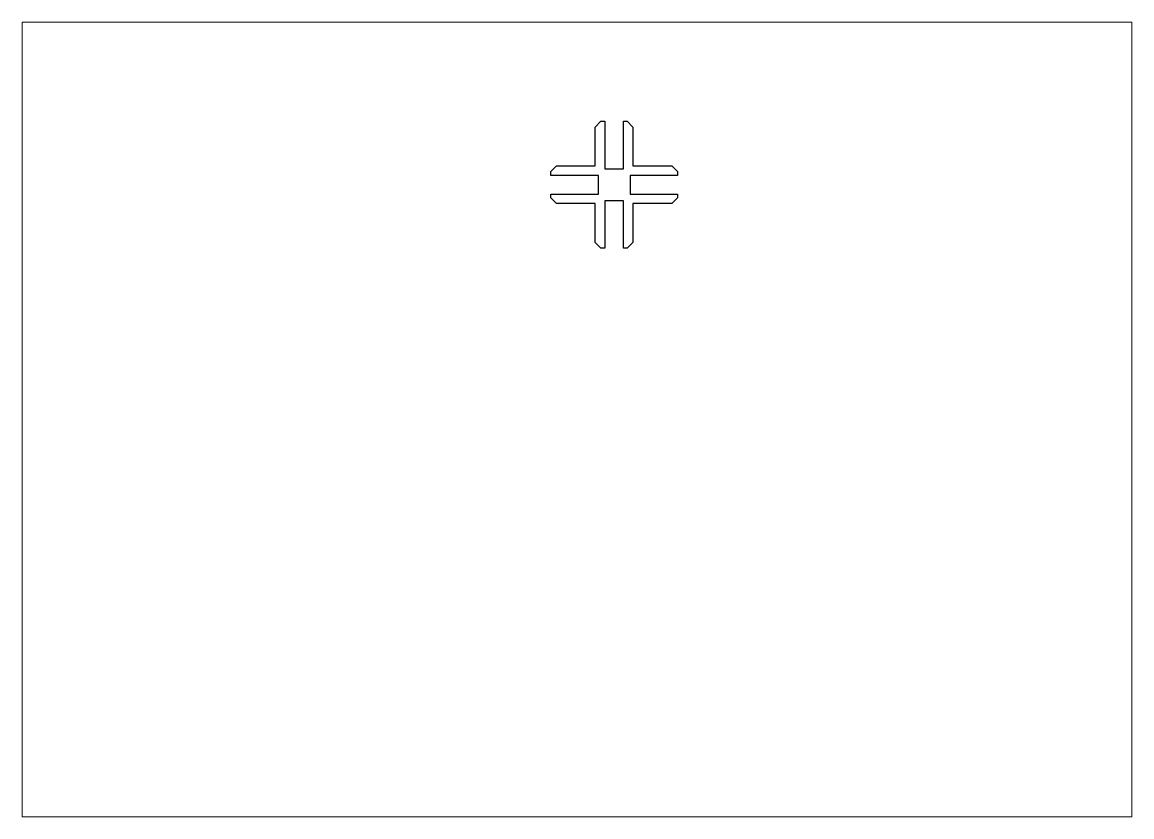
# Paper-space layout 'Layout1' of a CAD drawing. Extents: x 0 to 12.4, y 0 to 8.9.
# The model-space entities are those that its viewports show. They can reach past a viewport. Long polylines and large blocks are cut down to what shows.
import ezdxf

# ---------------------------------------------------------------- set-up
doc = ezdxf.new("R2010")
doc.units = 0
doc.header["$LTSCALE"] = 1.5
doc.layers.get('0').update_dxf_attribs({"linetype": 'CONTINUOUS'})
doc.layers.add('ANA', color=220, linetype='CONTINUOUS')

msp = doc.modelspace()

# ---------------------------------------------------------------- linework, layer by layer
at = {"layer": 'ANA'}
msp.add_lwpolyline([(-486.07, -53.6), (-486.07, -37.14), (-492.57, -37.14), (-492.57, -53.6), (-493.87, -53.6), (-495.87, -51.64), (-495.87, -38.15), (-509.29, -38.15), (-511.29, -36.15), (-511.29, -34.85), (-494.79, -34.85), (-494.79, -28.35), (-511.29, -28.35), (-511.29, -27.7), (-511.29, -27.05), (-509.29, -25.05), (-495.87, -25.05), (-495.87, -11.56), (-493.87, -9.56), (-492.57, -9.56), (-492.57, -26.06), (-486.07, -26.06), (-486.07, -9.56), (-484.77, -9.56), (-482.77, -11.56), (-482.77, -25.05), (-469.29, -25.05), (-467.29, -27.05), (-467.29, -28.35), (-483.79, -28.35), (-483.79, -34.85), (-467.29, -34.85), (-467.29, -36.15), (-469.29, -38.15), (-482.77, -38.15), (-482.77, -51.64), (-484.77, -53.6)], close=True, dxfattribs=at)

psp = doc.layouts.get("Layout1")

# ---------------------------------------------------------------- viewports
at = {"layer": '0'}
psp.add_viewport(center=(6.202, 4.435), size=(12.401, 8.8772), view_center_point=(-502.187, -113.117), view_height=275.91753, dxfattribs=at)

doc.saveas('drawing.dxf')
